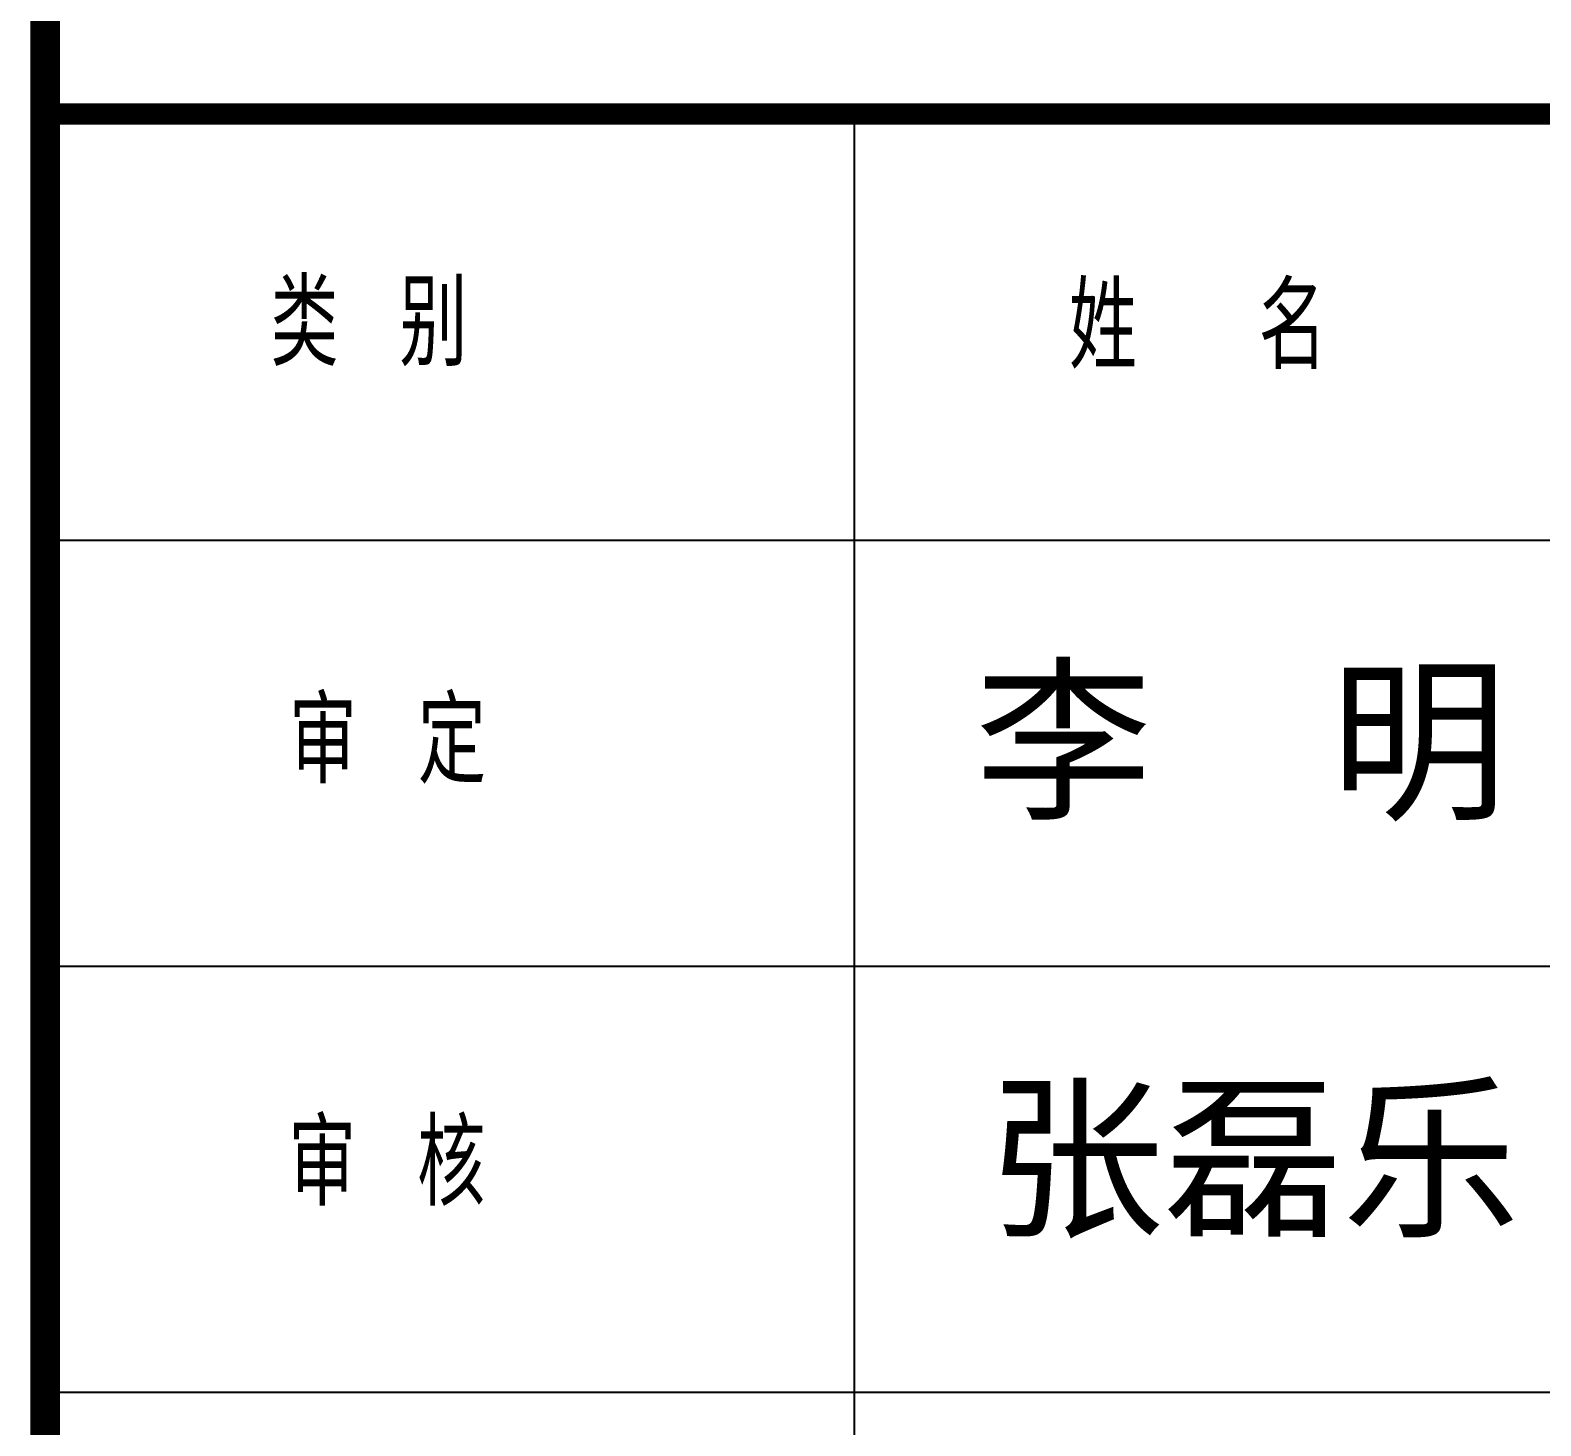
# Model space of a CAD drawing. Extents: x -409572 to -157272, y 600795 to 878326.
# Drawn here: x -341807 to -338262, y 815511 to 818787 of the extents above; entities that cross this region are included whole.
import ezdxf

# ---------------------------------------------------------------- set-up
doc = ezdxf.new("R2010")
doc.units = 0
doc.header["$LTSCALE"] = 1000
doc.header["$MEASUREMENT"] = 0
for name, color, linetype in [('PP-PM-TK', 7, 'CONTINUOUS'), ('PUB_TEXT', 7, 'CONTINUOUS'), ('PUB_TITLE', 4, 'CONTINUOUS'), ('签名', 255, 'CONTINUOUS')]:
    doc.layers.add(name, color=color, linetype=linetype)
doc.styles.add('-黑体', font='simhei.ttf', dxfattribs={"width": 0.8})
doc.styles.add('TQ', font='txt.shx', dxfattribs={"width": 0.8, "bigfont": 'hztxt.shx'})

msp = doc.modelspace()

# ---------------------------------------------------------------- linework, layer by layer
at = {"layer": 'PP-PM-TK', "color": 4, "const_width": 70}
msp.add_lwpolyline([(-341772, 835325.7), (-341772, 795325.7)], dxfattribs=at)
at = {"layer": 'PUB_TITLE', "color": 4}
for p, q in [((-339872.1, 811589.8), (-339872.1, 818589.8)), ((-341772, 817589.8), (-336272, 817589.8)), ((-341772, 816589.8), (-336272, 816589.8)), ((-341772, 815589.8), (-336272, 815589.8))]:
    msp.add_line(p, q, dxfattribs=at)
at = {"layer": 'PUB_TITLE', "color": 4, "const_width": 50}
msp.add_lwpolyline([(-341772, 818589.8), (-336272, 818589.8)], dxfattribs=at)

# ---------------------------------------------------------------- texts
at = {"layer": 'PUB_TEXT', "color": 2, "char_height": 200, "width": 1679.83, "attachment_point": 1, "style": 'TQ'}
for s, insert in [('类 别', (-341243.4, 818198.8)), ('姓  名', (-339369.1, 818191.3)), ('审 定', (-341199.7, 817218.4)), ('审 核', (-341201.5, 816227.2))]:
    msp.add_mtext(s, dxfattribs=dict(at, insert=insert))
at = {"layer": '签名', "linetype": 'CONTINUOUS', "style": '-黑体'}
for s, p in [('李  明', (-339590.2, 816965.3)), ('张磊乐', (-339562.6, 815985.3))]:
    msp.add_text(s, height=306, dxfattribs=at).set_placement(p)

doc.saveas('drawing.dxf')
